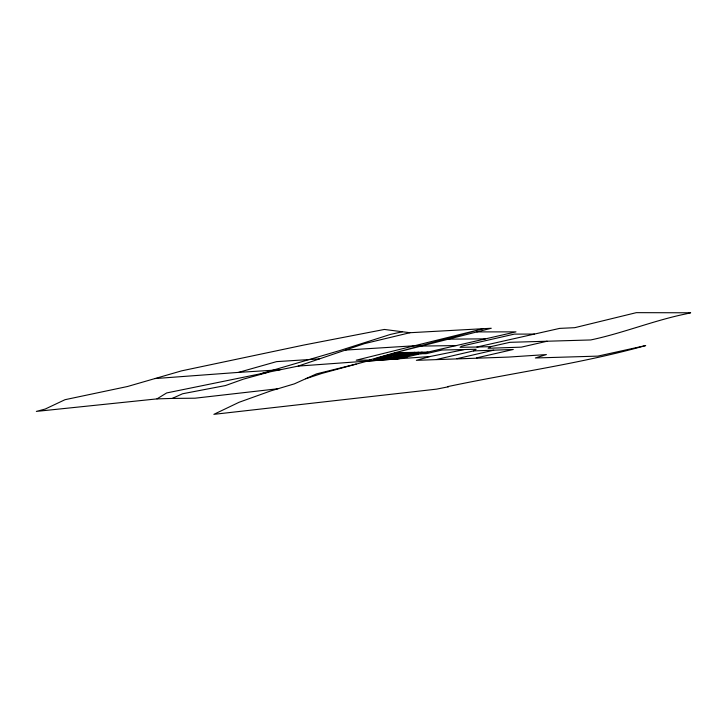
<?xml version="1.0" encoding="UTF-8"?>
<svg xmlns="http://www.w3.org/2000/svg" width="727" height="727" viewBox="0 0 727 727"><rect width="100%" height="100%" fill="white"/><g stroke="black" fill="none" stroke-linecap="round" stroke-linejoin="round"><path stroke-width="1.09" d="M436.391 359.52L473.55 350.905L476.13 349.269L442.116 350.023L426.167 353.676L420.697 353.74M409.964 332.721L384.365 329.449L303.941 345.025L181.568 370.861L127.525 386.5L65.021 399.696L45.228 409.037L36.35 411.409L156.959 398.887L166.665 392.943L298.234 366.09L364.418 343.635L409.964 332.721L491.27 328.259L394.352 352.904L483.028 328.768L356.221 360.201L371.188 360.056L321.888 373.424L305.703 378.758M534.436 334.075L514.362 334.111L461.554 346.179L460.073 347.297L476.93 347.033L559.681 328.386L574.739 327.677L636.334 312.655L690.65 312.792L686.424 313.8C653.9 320.407 623.175 333.12 590.724 339.954L509.927 342.317L490.789 346.643L488.117 348.278L521.314 347.142L547.122 341.227M156.959 398.887L172.217 398.423L182.577 393.761L225.524 385.537L243.509 379.112L268.708 372.179M260.33 373.887L339.936 350.514L390.435 334.42L402.44 331.757M154.924 378.576L238.529 372.388L276.614 361.619L319.353 358.911M464.071 349.642L430.148 356.503L416.362 360.328L508.555 357.075L546.395 354.567L535.345 357.975L597.848 356.121L645.703 345.561C580.719 363.754 513.58 372.642 447.678 386.619L448.495 386.755L436.636 389.127L213.865 414.345L239.083 402.276L270.962 390.835L294.362 383.865L316.509 373.887L356.185 364.054M383.374 356.457L389 355.149L409.428 354.685L398.269 357.257L378.867 357.739M390.29 354.867L399.759 352.65M382.884 357.393L373.651 359.547L377.467 359.447L386.682 357.302M394.098 354.776L403.558 352.577M402.785 353.395L373.942 360.065L394.816 358.52M407.329 352.495L394.134 355.567L401.631 355.394L414.799 352.341M394.198 357.121L385.001 359.247L396.115 358.956L405.275 356.848M386.01 359.174L411.755 353.204M388.736 359.147L397.923 357.03M409.074 354.44L418.488 352.268M392.444 359.056L422.151 352.186M456.929 358.693L493.706 350.178M476.485 357.902L513.28 349.478L473.55 350.905M277.987 388.745L195.036 398.205L172.217 398.423M298.234 366.09L430.148 356.503M366.962 361.174L398.523 358.829L515.97 331.866L476.803 331.903M421.278 345.352L345.679 350.069M238.529 372.388L280.049 369.779M476.93 347.033L490.78 346.643M375.614 359.729L380.157 359.601M378.231 357.511L407.411 356.793M379.63 358.738L374.932 358.856L393.471 353.595L418.452 353.058M387.3 354.93L418.552 354.231M427.958 352.068L394.979 352.749L369.216 360.074L371.161 360.065M420.888 346.097L456.256 345.57M447.014 339.164L485.536 338.855"/></g></svg>
